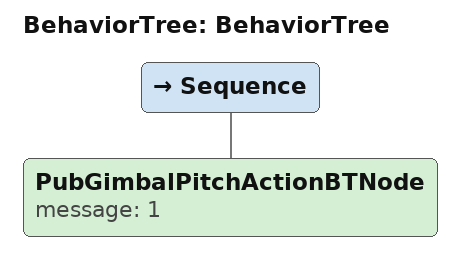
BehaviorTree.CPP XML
<?xml version="1.0" encoding="UTF-8"?>
<root BTCPP_format="4" main_tree_to_execute="BehaviorTree">
  <BehaviorTree ID="BehaviorTree">
    <Sequence>
      <PubGimbalPitchActionBTNode message="1" />
    </Sequence>
  </BehaviorTree>

</root>
